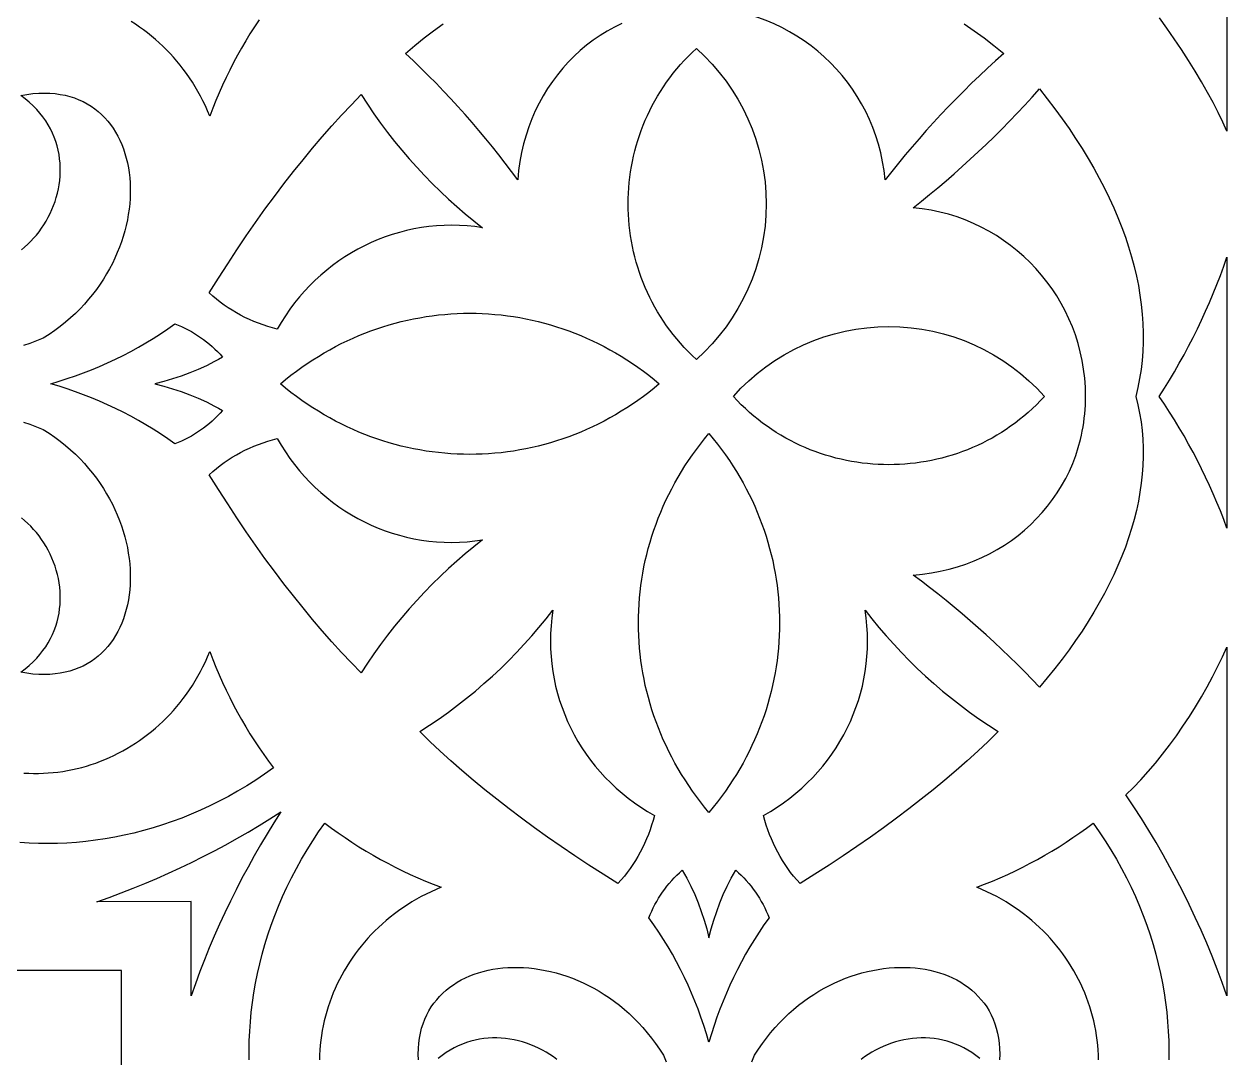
# Model space of a CAD drawing. Extents: x 1336 to 2036, y -730 to 370.
# Drawn here: x 1898.6 to 1985.7, y 233.9 to 308.7 of the extents above; entities that cross this region are included whole.
import ezdxf

# ---------------------------------------------------------------- set-up
doc = ezdxf.new("R2010")
doc.units = 0
doc.layers.add('LAYER_1', color=18, linetype='CONTINUOUS')
doc.layers.add('LAYER_2', color=4, linetype='CONTINUOUS')

msp = doc.modelspace()

# ---------------------------------------------------------------- linework, layer by layer
at = {"layer": 'LAYER_1'}
for points in [[(1985.721, 320.155), (1985.719, 300.941), (1985.428, 301.603), (1985.095, 302.298), (1984.724, 303.019), (1984.318, 303.762), (1983.882, 304.522), (1983.419, 305.294), (1982.933, 306.072), (1982.427, 306.853), (1981.906, 307.63), (1981.372, 308.4), (1980.831, 309.156)], [(1915.655, 309.007), (1915.324, 308.507), (1915.002, 308.001), (1914.689, 307.489), (1914.386, 306.971), (1914.093, 306.446), (1913.809, 305.916), (1913.534, 305.38), (1913.269, 304.838), (1913.014, 304.29), (1912.769, 303.738), (1912.534, 303.18), (1912.309, 302.616), (1912.094, 302.048), (1911.937, 302.42), (1911.773, 302.784), (1911.6, 303.141), (1911.419, 303.491), (1911.23, 303.834), (1911.034, 304.169), (1910.83, 304.497), (1910.619, 304.817), (1910.401, 305.13), (1910.176, 305.436), (1909.945, 305.734), (1909.707, 306.024), (1909.462, 306.306), (1909.212, 306.581), (1908.955, 306.847), (1908.692, 307.106), (1908.424, 307.357), (1908.151, 307.599), (1907.872, 307.834), (1907.588, 308.06), (1907.299, 308.278), (1907.005, 308.488), (1906.707, 308.689), (1906.404, 308.882)], [(1941.915, 308.749), (1941.376, 308.482), (1940.85, 308.191), (1940.34, 307.875), (1939.846, 307.535), (1939.369, 307.173), (1938.909, 306.788), (1938.467, 306.381), (1938.043, 305.953), (1937.639, 305.505), (1937.255, 305.037), (1936.891, 304.549), (1936.549, 304.044), (1936.229, 303.52), (1935.931, 302.979), (1935.657, 302.421), (1935.407, 301.848), (1935.182, 301.259), (1934.982, 300.655), (1934.808, 300.037), (1934.661, 299.406), (1934.541, 298.762), (1934.45, 298.106), (1934.415, 297.773), (1934.388, 297.438), (1933.94, 298.037), (1933.484, 298.634), (1933.019, 299.228), (1932.545, 299.82), (1932.063, 300.409), (1931.573, 300.995), (1931.074, 301.577), (1930.568, 302.154), (1930.054, 302.727), (1929.533, 303.296), (1929.005, 303.859), (1928.47, 304.417), (1927.928, 304.969), (1927.38, 305.515), (1926.826, 306.054), (1926.265, 306.586), (1926.942, 307.152), (1927.619, 307.697), (1928.297, 308.221), (1928.976, 308.723)], [(1898.454, 292.371), (1898.688, 292.562), (1898.914, 292.764), (1899.132, 292.977), (1899.341, 293.2), (1899.541, 293.432), (1899.732, 293.673), (1899.914, 293.922), (1900.086, 294.18), (1900.247, 294.444), (1900.398, 294.716), (1900.538, 294.994), (1900.667, 295.278), (1900.784, 295.567), (1900.89, 295.862), (1900.983, 296.16), (1901.064, 296.462), (1901.132, 296.768), (1901.187, 297.076), (1901.229, 297.387), (1901.256, 297.7), (1901.27, 298.014), (1901.269, 298.328), (1901.254, 298.643), (1901.223, 298.958), (1901.177, 299.271), (1901.115, 299.584), (1901.037, 299.895), (1900.943, 300.203), (1900.832, 300.509), (1900.704, 300.812), (1900.559, 301.11), (1900.396, 301.404), (1900.215, 301.694), (1900.016, 301.978), (1899.798, 302.256), (1899.561, 302.528), (1899.304, 302.793), (1899.028, 303.051), (1898.732, 303.3), (1898.416, 303.542), (1898.859, 303.617), (1899.29, 303.669), (1899.709, 303.7), (1900.116, 303.71), (1900.51, 303.699), (1900.892, 303.668), (1901.261, 303.618), (1901.618, 303.548), (1901.962, 303.461), (1902.294, 303.355), (1902.613, 303.232), (1902.919, 303.092), (1903.213, 302.935), (1903.494, 302.763), (1903.762, 302.576), (1904.017, 302.374), (1904.259, 302.158), (1904.488, 301.928), (1904.704, 301.686), (1904.907, 301.43), (1905.096, 301.163), (1905.273, 300.884), (1905.436, 300.595), (1905.585, 300.295), (1905.722, 299.985), (1905.845, 299.666), (1905.954, 299.338), (1906.05, 299.001), (1906.132, 298.658), (1906.201, 298.307), (1906.256, 297.949), (1906.297, 297.585), (1906.324, 297.216), (1906.338, 296.842), (1906.337, 296.463), (1906.323, 296.081), (1906.294, 295.695), (1906.252, 295.306), (1906.195, 294.915), (1906.124, 294.522), (1906.039, 294.128), (1905.94, 293.733), (1905.826, 293.338), (1905.698, 292.944), (1905.555, 292.55), (1905.398, 292.158), (1905.227, 291.768), (1905.04, 291.381), (1904.84, 290.996), (1904.624, 290.616), (1904.394, 290.239), (1904.148, 289.867), (1903.888, 289.5), (1903.613, 289.139), (1903.324, 288.785), (1903.019, 288.437), (1902.699, 288.097), (1902.363, 287.764), (1902.013, 287.44), (1901.647, 287.125), (1901.267, 286.82), (1900.87, 286.525), (1900.459, 286.24), (1900.032, 285.966), (1899.553, 285.77), (1899.074, 285.592), (1898.595, 285.435)], [(1898.595, 279.889), (1899.074, 279.731), (1899.553, 279.554), (1900.032, 279.357), (1900.459, 279.084), (1900.87, 278.799), (1901.267, 278.504), (1901.647, 278.198), (1902.013, 277.883), (1902.363, 277.559), (1902.699, 277.227), (1903.019, 276.887), (1903.324, 276.539), (1903.613, 276.184), (1903.888, 275.823), (1904.148, 275.457), (1904.394, 275.085), (1904.624, 274.708), (1904.84, 274.327), (1905.04, 273.943), (1905.227, 273.555), (1905.398, 273.165), (1905.555, 272.773), (1905.698, 272.38), (1905.826, 271.985), (1905.94, 271.59), (1906.039, 271.195), (1906.124, 270.801), (1906.195, 270.409), (1906.252, 270.018), (1906.294, 269.629), (1906.323, 269.243), (1906.337, 268.86), (1906.338, 268.482), (1906.324, 268.107), (1906.297, 267.738), (1906.256, 267.375), (1906.201, 267.017), (1906.132, 266.666), (1906.05, 266.322), (1905.954, 265.986), (1905.845, 265.658), (1905.722, 265.339), (1905.585, 265.029), (1905.436, 264.729), (1905.273, 264.439), (1905.096, 264.161), (1904.907, 263.893), (1904.704, 263.638), (1904.488, 263.395), (1904.259, 263.165), (1904.017, 262.949), (1903.762, 262.747), (1903.494, 262.56), (1903.213, 262.388), (1902.919, 262.232), (1902.613, 262.092), (1902.294, 261.969), (1901.962, 261.863), (1901.618, 261.775), (1901.261, 261.706), (1900.892, 261.655), (1900.51, 261.624), (1900.116, 261.614), (1899.709, 261.623), (1899.29, 261.654), (1898.859, 261.707), (1898.416, 261.782), (1898.732, 262.023), (1899.028, 262.273), (1899.304, 262.53), (1899.561, 262.795), (1899.798, 263.067), (1900.016, 263.346), (1900.215, 263.63), (1900.396, 263.919), (1900.559, 264.213), (1900.704, 264.512), (1900.832, 264.814), (1900.943, 265.12), (1901.037, 265.429), (1901.115, 265.739), (1901.177, 266.052), (1901.223, 266.366), (1901.254, 266.681), (1901.269, 266.995), (1901.27, 267.31), (1901.256, 267.624), (1901.229, 267.936), (1901.187, 268.247), (1901.132, 268.556), (1901.064, 268.861), (1900.983, 269.164), (1900.89, 269.462), (1900.784, 269.756), (1900.667, 270.045), (1900.538, 270.329), (1900.398, 270.607), (1900.247, 270.879), (1900.086, 271.144), (1899.914, 271.401), (1899.732, 271.651), (1899.541, 271.892), (1899.341, 272.124), (1899.132, 272.346), (1898.914, 272.559), (1898.688, 272.761), (1898.454, 272.953)], [(1898.63, 254.485), (1898.985, 254.466), (1899.34, 254.457), (1899.695, 254.458), (1900.049, 254.468), (1900.402, 254.488), (1900.754, 254.518), (1901.104, 254.558), (1901.453, 254.607), (1901.801, 254.665), (1902.147, 254.733), (1902.491, 254.81), (1902.833, 254.897), (1903.173, 254.992), (1903.51, 255.097), (1903.844, 255.211), (1904.176, 255.334), (1904.505, 255.466), (1904.83, 255.607), (1905.152, 255.756), (1905.471, 255.915), (1905.786, 256.082), (1906.097, 256.258), (1906.404, 256.442), (1906.707, 256.635), (1907.005, 256.836), (1907.299, 257.046), (1907.588, 257.264), (1907.872, 257.49), (1908.151, 257.724), (1908.424, 257.967), (1908.692, 258.218), (1908.955, 258.476), (1909.212, 258.743), (1909.462, 259.017), (1909.707, 259.3), (1909.945, 259.59), (1910.176, 259.888), (1910.401, 260.193), (1910.619, 260.506), (1910.83, 260.827), (1911.034, 261.155), (1911.23, 261.49), (1911.419, 261.833), (1911.6, 262.183), (1911.773, 262.54), (1911.937, 262.904), (1912.094, 263.275), (1912.309, 262.707), (1912.534, 262.144), (1912.769, 261.586), (1913.014, 261.033), (1913.269, 260.486), (1913.534, 259.944), (1913.809, 259.408), (1914.093, 258.877), (1914.386, 258.353), (1914.689, 257.834), (1915.002, 257.322), (1915.324, 256.816), (1915.655, 256.317), (1915.995, 255.824), (1916.344, 255.339), (1916.702, 254.86), (1916.064, 254.407), (1915.419, 253.975), (1914.767, 253.563), (1914.109, 253.17), (1913.445, 252.798), (1912.776, 252.445), (1912.102, 252.112), (1911.424, 251.798), (1910.743, 251.504), (1910.058, 251.229), (1909.37, 250.973), (1908.68, 250.737), (1907.987, 250.52), (1907.294, 250.322), (1906.599, 250.143), (1905.904, 249.983), (1905.208, 249.842), (1904.513, 249.719), (1903.819, 249.615), (1903.126, 249.53), (1902.435, 249.463), (1901.746, 249.415), (1901.06, 249.385), (1900.377, 249.373), (1899.698, 249.379), (1899.022, 249.404), (1898.352, 249.446)], [(1914.945, 233.72), (1914.939, 234.405), (1914.951, 235.094), (1914.981, 235.786), (1915.029, 236.48), (1915.096, 237.177), (1915.181, 237.876), (1915.285, 238.576), (1915.408, 239.276), (1915.549, 239.978), (1915.709, 240.679), (1915.888, 241.379), (1916.086, 242.079), (1916.303, 242.777), (1916.539, 243.472), (1916.795, 244.166), (1917.07, 244.857), (1917.364, 245.544), (1917.678, 246.228), (1918.011, 246.907), (1918.364, 247.581), (1918.736, 248.25), (1919.129, 248.914), (1919.541, 249.571), (1919.973, 250.222), (1920.426, 250.865), (1920.905, 250.504), (1921.39, 250.152), (1921.883, 249.809), (1922.382, 249.475), (1922.888, 249.151), (1923.4, 248.836), (1923.919, 248.53), (1924.443, 248.234), (1924.974, 247.948), (1925.51, 247.671), (1926.052, 247.404), (1926.599, 247.147), (1927.152, 246.9), (1927.71, 246.663), (1928.273, 246.436), (1928.841, 246.219), (1928.47, 246.061), (1928.106, 245.895), (1927.749, 245.721), (1927.399, 245.538), (1927.056, 245.348), (1926.721, 245.15), (1926.393, 244.945), (1926.072, 244.732), (1925.759, 244.512), (1925.454, 244.286), (1925.156, 244.052), (1924.866, 243.812), (1924.584, 243.566), (1924.309, 243.313), (1924.042, 243.054), (1923.784, 242.789), (1923.533, 242.519), (1923.29, 242.243), (1923.056, 241.962), (1922.83, 241.676), (1922.612, 241.384), (1922.402, 241.088), (1922.201, 240.787), (1922.008, 240.482), (1921.824, 240.172), (1921.648, 239.859), (1921.481, 239.541), (1921.322, 239.22), (1921.173, 238.895), (1921.032, 238.567), (1920.9, 238.236), (1920.777, 237.901), (1920.663, 237.564), (1920.559, 237.224), (1920.463, 236.882), (1920.376, 236.537), (1920.299, 236.19), (1920.231, 235.841), (1920.173, 235.491), (1920.124, 235.138), (1920.084, 234.785), (1920.054, 234.43), (1920.034, 234.074), (1920.024, 233.718)], [(1976.432, 233.718), (1976.422, 234.074), (1976.401, 234.43), (1976.371, 234.785), (1976.332, 235.138), (1976.283, 235.491), (1976.224, 235.841), (1976.156, 236.19), (1976.079, 236.537), (1975.993, 236.882), (1975.897, 237.224), (1975.792, 237.564), (1975.678, 237.901), (1975.555, 238.236), (1975.424, 238.567), (1975.283, 238.895), (1975.133, 239.22), (1974.975, 239.541), (1974.808, 239.859), (1974.632, 240.172), (1974.448, 240.482), (1974.255, 240.787), (1974.054, 241.088), (1973.844, 241.384), (1973.626, 241.676), (1973.4, 241.962), (1973.165, 242.243), (1972.923, 242.519), (1972.672, 242.789), (1972.413, 243.054), (1972.147, 243.313), (1971.872, 243.566), (1971.59, 243.812), (1971.3, 244.052), (1971.002, 244.286), (1970.696, 244.512), (1970.383, 244.732), (1970.063, 244.945), (1969.735, 245.15), (1969.4, 245.348), (1969.057, 245.538), (1968.707, 245.721), (1968.35, 245.895), (1967.986, 246.061), (1967.614, 246.219), (1968.183, 246.436), (1968.746, 246.663), (1969.304, 246.9), (1969.857, 247.147), (1970.404, 247.404), (1970.946, 247.671), (1971.482, 247.948), (1972.012, 248.234), (1972.537, 248.53), (1973.055, 248.836), (1973.568, 249.151), (1974.073, 249.475), (1974.573, 249.809), (1975.065, 250.152), (1975.551, 250.504), (1976.03, 250.865), (1976.482, 250.222), (1976.915, 249.571), (1977.327, 248.914), (1977.719, 248.25), (1978.092, 247.581), (1978.445, 246.907), (1978.778, 246.228), (1979.092, 245.544), (1979.386, 244.857), (1979.661, 244.166), (1979.916, 243.472), (1980.153, 242.777), (1980.37, 242.079), (1980.568, 241.379), (1980.747, 240.679), (1980.907, 239.978), (1981.048, 239.276), (1981.171, 238.576), (1981.274, 237.876), (1981.36, 237.177), (1981.427, 236.48), (1981.475, 235.786), (1981.505, 235.094), (1981.517, 234.405), (1981.51, 233.72)], [(1927.189, 233.732), (1927.18, 234.142), (1927.19, 234.539), (1927.221, 234.924), (1927.272, 235.297), (1927.341, 235.657), (1927.429, 236.004), (1927.535, 236.338), (1927.658, 236.66), (1927.798, 236.969), (1927.954, 237.265), (1928.126, 237.548), (1928.313, 237.818), (1928.515, 238.075), (1928.732, 238.319), (1928.961, 238.55), (1929.204, 238.768), (1929.459, 238.972), (1929.727, 239.163), (1930.005, 239.341), (1930.295, 239.506), (1930.595, 239.657), (1930.905, 239.794), (1931.224, 239.918), (1931.552, 240.028), (1931.888, 240.125), (1932.232, 240.208), (1932.583, 240.277), (1932.941, 240.333), (1933.304, 240.374), (1933.674, 240.402), (1934.048, 240.415), (1934.426, 240.415), (1934.809, 240.4), (1935.195, 240.371), (1935.584, 240.329), (1935.975, 240.271), (1936.367, 240.2), (1936.762, 240.114), (1937.156, 240.014), (1937.551, 239.899), (1937.946, 239.77), (1938.339, 239.626), (1938.731, 239.468), (1939.121, 239.295), (1939.509, 239.107), (1939.893, 238.905), (1940.274, 238.687), (1940.651, 238.455), (1941.023, 238.208), (1941.389, 237.946), (1941.75, 237.669), (1942.105, 237.376), (1942.453, 237.069), (1942.793, 236.746), (1943.125, 236.408), (1943.449, 236.055), (1943.764, 235.686), (1944.07, 235.302), (1944.365, 234.903), (1944.65, 234.488), (1944.923, 234.057), (1945.12, 233.575)], [(1951.336, 233.575), (1951.532, 234.057), (1951.806, 234.488), (1952.091, 234.903), (1952.386, 235.302), (1952.691, 235.686), (1953.006, 236.055), (1953.33, 236.408), (1953.663, 236.746), (1954.003, 237.069), (1954.351, 237.376), (1954.705, 237.669), (1955.066, 237.946), (1955.433, 238.208), (1955.805, 238.455), (1956.182, 238.687), (1956.562, 238.905), (1956.947, 239.107), (1957.334, 239.295), (1957.724, 239.468), (1958.116, 239.626), (1958.51, 239.77), (1958.905, 239.899), (1959.299, 240.014), (1959.694, 240.114), (1960.088, 240.2), (1960.481, 240.271), (1960.872, 240.329), (1961.261, 240.371), (1961.647, 240.4), (1962.029, 240.415), (1962.408, 240.415), (1962.782, 240.402), (1963.151, 240.374), (1963.515, 240.333), (1963.873, 240.277), (1964.224, 240.208), (1964.567, 240.125), (1964.904, 240.028), (1965.232, 239.918), (1965.551, 239.794), (1965.861, 239.657), (1966.161, 239.506), (1966.45, 239.341), (1966.729, 239.163), (1966.996, 238.972), (1967.252, 238.768), (1967.494, 238.55), (1967.724, 238.319), (1967.94, 238.075), (1968.142, 237.818), (1968.329, 237.548), (1968.501, 237.265), (1968.658, 236.969), (1968.798, 236.66), (1968.921, 236.338), (1969.027, 236.004), (1969.115, 235.657), (1969.184, 235.297), (1969.234, 234.924), (1969.265, 234.539), (1969.276, 234.142), (1969.266, 233.732)], [(1937.217, 233.755), (1936.967, 233.938), (1936.71, 234.111), (1936.445, 234.274), (1936.173, 234.426), (1935.895, 234.568), (1935.612, 234.698), (1935.322, 234.816), (1935.028, 234.922), (1934.73, 235.016), (1934.427, 235.098), (1934.122, 235.167), (1933.813, 235.222), (1933.502, 235.264), (1933.19, 235.292), (1932.876, 235.306), (1932.561, 235.305), (1932.247, 235.289), (1931.932, 235.258), (1931.618, 235.212), (1931.306, 235.15), (1930.995, 235.071), (1930.686, 234.976), (1930.38, 234.864), (1930.078, 234.735), (1929.779, 234.589), (1929.485, 234.424), (1929.196, 234.242), (1928.912, 234.041), (1928.633, 233.821)], [(1967.822, 233.821), (1967.544, 234.041), (1967.26, 234.242), (1966.971, 234.424), (1966.676, 234.589), (1966.378, 234.735), (1966.075, 234.864), (1965.769, 234.976), (1965.461, 235.071), (1965.15, 235.15), (1964.838, 235.212), (1964.524, 235.258), (1964.209, 235.289), (1963.894, 235.305), (1963.58, 235.306), (1963.266, 235.292), (1962.953, 235.264), (1962.642, 235.222), (1962.334, 235.167), (1962.028, 235.098), (1961.726, 235.016), (1961.428, 234.922), (1961.133, 234.816), (1960.844, 234.698), (1960.56, 234.568), (1960.282, 234.426), (1960.01, 234.274), (1959.746, 234.111), (1959.488, 233.938), (1959.239, 233.755)]]:
    msp.add_lwpolyline(points, dxfattribs=at)
msp.add_lwpolyline([(1966.703, 308.723), (1967.421, 308.221), (1968.138, 307.697), (1968.855, 307.152), (1969.571, 306.586), (1968.978, 306.054), (1968.392, 305.515), (1967.812, 304.969), (1967.239, 304.417), (1966.673, 303.859), (1966.114, 303.296), (1965.563, 302.727), (1965.019, 302.154), (1964.484, 301.577), (1963.956, 300.995), (1963.438, 300.409), (1962.927, 299.82), (1962.426, 299.228), (1961.934, 298.634), (1961.452, 298.037), (1960.979, 297.438, 0.38795), (1947.316, 309.922)], format="xyb", dxfattribs=at)
for points in [[(1947.315, 306.941, -0.44898), (1947.315, 284.427), (1947.011, 284.711), (1946.717, 285.001), (1946.432, 285.298), (1946.157, 285.601), (1945.892, 285.91), (1945.636, 286.224), (1945.39, 286.544), (1945.153, 286.869), (1944.926, 287.199), (1944.709, 287.533), (1944.502, 287.872), (1944.304, 288.216), (1944.116, 288.564), (1943.937, 288.915), (1943.768, 289.271), (1943.609, 289.63), (1943.459, 289.992), (1943.319, 290.358), (1943.189, 290.726), (1943.068, 291.097), (1942.957, 291.47), (1942.856, 291.846), (1942.764, 292.224), (1942.682, 292.604), (1942.61, 292.985), (1942.547, 293.368), (1942.494, 293.752), (1942.451, 294.137), (1942.417, 294.523), (1942.393, 294.91), (1942.378, 295.297), (1942.373, 295.684), (1942.378, 296.071), (1942.393, 296.458), (1942.417, 296.845), (1942.451, 297.231), (1942.494, 297.616), (1942.547, 298), (1942.61, 298.383), (1942.682, 298.764), (1942.764, 299.144), (1942.856, 299.522), (1942.957, 299.898), (1943.068, 300.271), (1943.189, 300.642), (1943.319, 301.011), (1943.459, 301.376), (1943.609, 301.738), (1943.768, 302.097), (1943.937, 302.453), (1944.116, 302.804), (1944.304, 303.152), (1944.502, 303.496), (1944.709, 303.835), (1944.926, 304.169), (1945.153, 304.499), (1945.39, 304.824), (1945.636, 305.144), (1945.892, 305.458), (1946.157, 305.767), (1946.432, 306.07), (1946.717, 306.367), (1947.011, 306.657)], [(1972.152, 304.005), (1972.718, 303.289), (1973.263, 302.572), (1973.787, 301.855), (1974.289, 301.137), (1974.77, 300.419), (1975.229, 299.702), (1975.667, 298.984), (1976.082, 298.266), (1976.476, 297.55), (1976.847, 296.834), (1977.196, 296.119), (1977.522, 295.406), (1977.826, 294.694), (1978.108, 293.984), (1978.366, 293.276), (1978.601, 292.57), (1978.813, 291.866), (1979.002, 291.165), (1979.167, 290.467), (1979.309, 289.772), (1979.427, 289.08), (1979.521, 288.392), (1979.591, 287.708), (1979.637, 287.027), (1979.659, 286.351), (1979.656, 285.678), (1979.629, 285.011), (1979.577, 284.348), (1979.5, 283.691), (1979.398, 283.038), (1979.271, 282.391), (1979.119, 281.75), (1979.271, 281.143), (1979.398, 280.53), (1979.5, 279.912), (1979.577, 279.29), (1979.629, 278.662), (1979.656, 278.03), (1979.659, 277.394), (1979.637, 276.754), (1979.591, 276.11), (1979.521, 275.462), (1979.427, 274.811), (1979.309, 274.157), (1979.167, 273.499), (1979.002, 272.839), (1978.813, 272.176), (1978.601, 271.511), (1978.366, 270.843), (1978.108, 270.173), (1977.826, 269.502), (1977.522, 268.829), (1977.196, 268.154), (1976.847, 267.478), (1976.476, 266.802), (1976.082, 266.124), (1975.667, 265.446), (1975.229, 264.767), (1974.77, 264.089), (1974.289, 263.41), (1973.787, 262.731), (1973.263, 262.053), (1972.718, 261.376), (1972.152, 260.699), (1971.62, 261.26), (1971.081, 261.814), (1970.535, 262.362), (1969.983, 262.904), (1969.425, 263.439), (1968.862, 263.967), (1968.294, 264.488), (1967.72, 265.002), (1967.143, 265.508), (1966.561, 266.007), (1965.975, 266.497), (1965.386, 266.979), (1964.794, 267.453), (1964.2, 267.918), (1963.603, 268.374), (1963.004, 268.821), (1963.672, 268.884), (1964.328, 268.975), (1964.972, 269.095), (1965.603, 269.242), (1966.221, 269.416), (1966.825, 269.616), (1967.414, 269.841), (1967.987, 270.091), (1968.545, 270.365), (1969.086, 270.662), (1969.61, 270.983), (1970.116, 271.325), (1970.603, 271.688), (1971.071, 272.073), (1971.519, 272.477), (1971.947, 272.901), (1972.354, 273.343), (1972.739, 273.803), (1973.101, 274.28), (1973.441, 274.774), (1973.757, 275.284), (1974.048, 275.809), (1974.315, 276.349), (1974.556, 276.903), (1974.771, 277.47), (1974.959, 278.049), (1975.12, 278.64), (1975.189, 278.94), (1975.252, 279.243), (1975.308, 279.548), (1975.356, 279.855), (1975.397, 280.166), (1975.43, 280.478), (1975.456, 280.793), (1975.474, 281.11), (1975.485, 281.429), (1975.488, 281.75, 0.38795), (1963.004, 295.413), (1963.603, 295.886), (1964.2, 296.368), (1964.794, 296.86), (1965.386, 297.361), (1965.975, 297.871), (1966.561, 298.39), (1967.143, 298.918), (1967.72, 299.453), (1968.294, 299.997), (1968.862, 300.548), (1969.425, 301.107), (1969.983, 301.673), (1970.535, 302.246), (1971.081, 302.826), (1971.62, 303.412)], [(1949.993, 281.749, -0.44898), (1972.507, 281.749), (1972.223, 281.445), (1971.933, 281.151), (1971.636, 280.866), (1971.333, 280.591), (1971.024, 280.326), (1970.71, 280.07), (1970.39, 279.824), (1970.065, 279.587), (1969.736, 279.36), (1969.401, 279.143), (1969.062, 278.936), (1968.718, 278.738), (1968.37, 278.55), (1968.019, 278.371), (1967.663, 278.202), (1967.304, 278.043), (1966.942, 277.893), (1966.577, 277.753), (1966.208, 277.623), (1965.837, 277.502), (1965.464, 277.391), (1965.088, 277.29), (1964.71, 277.198), (1964.33, 277.116), (1963.949, 277.044), (1963.566, 276.981), (1963.182, 276.928), (1962.797, 276.885), (1962.411, 276.851), (1962.024, 276.827), (1961.637, 276.812), (1961.25, 276.807), (1960.863, 276.812), (1960.476, 276.827), (1960.089, 276.851), (1959.703, 276.885), (1959.318, 276.928), (1958.934, 276.981), (1958.551, 277.044), (1958.17, 277.116), (1957.79, 277.198), (1957.412, 277.29), (1957.036, 277.391), (1956.663, 277.502), (1956.292, 277.623), (1955.924, 277.753), (1955.558, 277.893), (1955.196, 278.043), (1954.837, 278.202), (1954.481, 278.371), (1954.13, 278.55), (1953.782, 278.738), (1953.438, 278.936), (1953.099, 279.143), (1952.765, 279.36), (1952.435, 279.587), (1952.11, 279.824), (1951.79, 280.07), (1951.476, 280.326), (1951.167, 280.591), (1950.864, 280.866), (1950.567, 281.151), (1950.277, 281.445)]]:
    msp.add_lwpolyline(points, format="xyb", close=True, dxfattribs=at)
for points in [[(1923.052, 303.596), (1923.506, 302.895), (1923.974, 302.206), (1924.456, 301.529), (1924.953, 300.864), (1925.463, 300.213), (1925.986, 299.574), (1926.521, 298.949), (1927.069, 298.338), (1927.629, 297.74), (1928.199, 297.156), (1928.781, 296.587), (1929.373, 296.032), (1929.976, 295.492), (1930.588, 294.967), (1931.209, 294.458), (1931.838, 293.964), (1931.276, 294.041), (1930.715, 294.096), (1930.156, 294.129), (1929.6, 294.14), (1929.046, 294.129), (1928.496, 294.097), (1927.95, 294.044), (1927.409, 293.971), (1926.872, 293.877), (1926.341, 293.762), (1925.815, 293.628), (1925.296, 293.473), (1924.783, 293.299), (1924.278, 293.106), (1923.781, 292.894), (1923.291, 292.663), (1922.811, 292.413), (1922.339, 292.145), (1921.877, 291.859), (1921.426, 291.555), (1920.984, 291.234), (1920.554, 290.895), (1920.136, 290.539), (1919.729, 290.167), (1919.335, 289.778), (1918.954, 289.372), (1918.586, 288.951), (1918.233, 288.514), (1917.893, 288.061), (1917.569, 287.593), (1917.26, 287.11), (1916.966, 286.612), (1916.623, 286.707), (1916.283, 286.812), (1915.946, 286.926), (1915.613, 287.049), (1915.284, 287.181), (1914.96, 287.323), (1914.64, 287.474), (1914.326, 287.634), (1914.018, 287.803), (1913.716, 287.982), (1913.421, 288.17), (1913.132, 288.367), (1912.851, 288.574), (1912.578, 288.79), (1912.312, 289.015), (1912.055, 289.25), (1912.719, 290.312), (1913.386, 291.353), (1914.057, 292.372), (1914.731, 293.369), (1915.408, 294.344), (1916.088, 295.297), (1916.772, 296.227), (1917.458, 297.136), (1918.148, 298.022), (1918.84, 298.886), (1919.535, 299.728), (1920.233, 300.546), (1920.934, 301.343), (1921.637, 302.117), (1922.344, 302.868)], [(1985.714, 281.75), (1985.718, 272.208), (1985.486, 272.835), (1985.243, 273.458), (1984.99, 274.077), (1984.727, 274.693), (1984.454, 275.305), (1984.172, 275.912), (1983.88, 276.516), (1983.578, 277.115), (1983.266, 277.71), (1982.945, 278.3), (1982.614, 278.886), (1982.274, 279.467), (1981.924, 280.044), (1981.565, 280.615), (1981.196, 281.182), (1980.819, 281.743), (1981.196, 282.337), (1981.565, 282.937), (1981.924, 283.541), (1982.274, 284.151), (1982.614, 284.766), (1982.945, 285.386), (1983.266, 286.01), (1983.578, 286.639), (1983.88, 287.273), (1984.172, 287.912), (1984.454, 288.554), (1984.727, 289.202), (1984.99, 289.853), (1985.243, 290.508), (1985.486, 291.167), (1985.718, 291.83)], [(1917.204, 282.662), (1917.584, 282.976), (1917.968, 283.28), (1918.357, 283.574), (1918.75, 283.858), (1919.148, 284.133), (1919.549, 284.397), (1919.955, 284.651), (1920.364, 284.896), (1920.776, 285.13), (1921.192, 285.354), (1921.612, 285.569), (1922.034, 285.773), (1922.46, 285.968), (1922.888, 286.153), (1923.319, 286.327), (1923.752, 286.492), (1924.188, 286.647), (1924.626, 286.791), (1925.067, 286.926), (1925.509, 287.051), (1925.953, 287.166), (1926.398, 287.271), (1926.845, 287.365), (1927.294, 287.45), (1927.744, 287.525), (1928.194, 287.59), (1928.646, 287.645), (1929.098, 287.69), (1929.551, 287.725), (1930.005, 287.75), (1930.458, 287.765), (1930.912, 287.771), (1931.366, 287.766), (1931.82, 287.751), (1932.273, 287.726), (1932.726, 287.691), (1933.179, 287.646), (1933.631, 287.592), (1934.081, 287.527), (1934.531, 287.452), (1934.98, 287.367), (1935.427, 287.273), (1935.873, 287.168), (1936.317, 287.053), (1936.76, 286.929), (1937.2, 286.794), (1937.639, 286.649), (1938.075, 286.495), (1938.509, 286.33), (1938.94, 286.156), (1939.369, 285.971), (1939.794, 285.776), (1940.217, 285.572), (1940.637, 285.357), (1941.054, 285.133), (1941.467, 284.898), (1941.876, 284.654), (1942.282, 284.399), (1942.684, 284.135), (1943.082, 283.86), (1943.476, 283.575), (1943.866, 283.281), (1944.251, 282.976), (1944.631, 282.662), (1944.251, 282.347), (1943.866, 282.043), (1943.476, 281.748), (1943.082, 281.464), (1942.684, 281.189), (1942.282, 280.925), (1941.876, 280.67), (1941.467, 280.425), (1941.054, 280.191), (1940.637, 279.966), (1940.217, 279.752), (1939.794, 279.547), (1939.369, 279.353), (1938.94, 279.168), (1938.509, 278.993), (1938.075, 278.829), (1937.639, 278.674), (1937.2, 278.529), (1936.76, 278.395), (1936.317, 278.27), (1935.873, 278.155), (1935.427, 278.051), (1934.98, 277.956), (1934.531, 277.871), (1934.081, 277.797), (1933.631, 277.732), (1933.179, 277.677), (1932.726, 277.632), (1932.273, 277.598), (1931.82, 277.573), (1931.366, 277.558), (1930.912, 277.553), (1930.458, 277.558), (1930.005, 277.573), (1929.551, 277.598), (1929.098, 277.633), (1928.646, 277.678), (1928.194, 277.733), (1927.744, 277.798), (1927.294, 277.873), (1926.845, 277.958), (1926.398, 278.053), (1925.953, 278.158), (1925.509, 278.273), (1925.067, 278.398), (1924.626, 278.532), (1924.188, 278.677), (1923.752, 278.832), (1923.319, 278.996), (1922.888, 279.171), (1922.46, 279.356), (1922.034, 279.55), (1921.612, 279.755), (1921.192, 279.969), (1920.776, 280.194), (1920.364, 280.428), (1919.955, 280.672), (1919.549, 280.927), (1919.148, 281.191), (1918.75, 281.465), (1918.357, 281.749), (1917.968, 282.044), (1917.584, 282.348)], [(1909.568, 287.008), (1909.813, 286.911), (1910.055, 286.806), (1910.293, 286.693), (1910.528, 286.573), (1910.759, 286.446), (1910.987, 286.311), (1911.21, 286.17), (1911.429, 286.022), (1911.644, 285.866), (1911.854, 285.705), (1912.06, 285.536), (1912.261, 285.361), (1912.457, 285.179), (1912.649, 284.991), (1912.835, 284.797), (1913.015, 284.597), (1912.73, 284.43), (1912.441, 284.271), (1911.854, 283.972), (1911.255, 283.698), (1910.646, 283.449), (1910.027, 283.222), (1909.399, 283.016), (1908.764, 282.83), (1908.122, 282.662), (1908.764, 282.494), (1909.399, 282.308), (1910.027, 282.102), (1910.646, 281.875), (1911.255, 281.625), (1911.854, 281.352), (1912.441, 281.053), (1912.73, 280.893), (1913.015, 280.727), (1912.835, 280.526), (1912.649, 280.332), (1912.457, 280.144), (1912.261, 279.963), (1912.06, 279.788), (1911.854, 279.619), (1911.644, 279.457), (1911.429, 279.302), (1911.21, 279.154), (1910.987, 279.012), (1910.759, 278.878), (1910.528, 278.751), (1910.293, 278.631), (1910.055, 278.518), (1909.813, 278.413), (1909.568, 278.315), (1909.055, 278.681), (1908.533, 279.034), (1908.004, 279.374), (1907.469, 279.701), (1906.926, 280.016), (1906.377, 280.317), (1905.821, 280.606), (1905.26, 280.883), (1904.692, 281.147), (1904.119, 281.399), (1903.54, 281.639), (1902.957, 281.867), (1902.368, 282.083), (1901.775, 282.288), (1901.177, 282.481), (1900.575, 282.662), (1901.177, 282.843), (1901.775, 283.036), (1902.368, 283.24), (1902.957, 283.456), (1903.54, 283.684), (1904.119, 283.924), (1904.692, 284.176), (1905.26, 284.441), (1905.821, 284.717), (1906.377, 285.006), (1906.926, 285.308), (1907.469, 285.622), (1908.004, 285.949), (1908.533, 286.289), (1909.055, 286.642)], [(1916.966, 278.712), (1917.26, 278.214), (1917.569, 277.731), (1917.893, 277.263), (1918.233, 276.81), (1918.586, 276.373), (1918.954, 275.951), (1919.335, 275.546), (1919.729, 275.157), (1920.136, 274.784), (1920.554, 274.428), (1920.984, 274.09), (1921.426, 273.768), (1921.877, 273.465), (1922.339, 273.179), (1922.811, 272.911), (1923.291, 272.661), (1923.781, 272.43), (1924.278, 272.218), (1924.783, 272.024), (1925.296, 271.85), (1925.815, 271.696), (1926.341, 271.561), (1926.872, 271.447), (1927.409, 271.353), (1927.95, 271.279), (1928.496, 271.226), (1929.046, 271.194), (1929.6, 271.184), (1930.156, 271.195), (1930.715, 271.228), (1931.276, 271.283), (1931.838, 271.36), (1931.209, 270.866), (1930.588, 270.356), (1929.976, 269.831), (1929.373, 269.291), (1928.781, 268.737), (1928.199, 268.167), (1927.629, 267.584), (1927.069, 266.986), (1926.521, 266.374), (1925.986, 265.749), (1925.463, 265.111), (1924.953, 264.459), (1924.456, 263.795), (1923.974, 263.118), (1923.506, 262.429), (1923.052, 261.728), (1922.344, 262.456), (1921.637, 263.207), (1920.934, 263.981), (1920.233, 264.777), (1919.535, 265.596), (1918.84, 266.438), (1918.148, 267.301), (1917.458, 268.188), (1916.772, 269.096), (1916.088, 270.027), (1915.408, 270.98), (1914.731, 271.955), (1914.057, 272.952), (1913.386, 273.971), (1912.719, 275.011), (1912.055, 276.074), (1912.312, 276.308), (1912.578, 276.534), (1912.851, 276.75), (1913.132, 276.957), (1913.421, 277.154), (1913.716, 277.342), (1914.018, 277.52), (1914.326, 277.69), (1914.64, 277.85), (1914.96, 278.001), (1915.284, 278.142), (1915.613, 278.274), (1915.946, 278.398), (1916.283, 278.511), (1916.623, 278.616)], [(1948.228, 279.065), (1948.542, 278.685), (1948.847, 278.3), (1949.141, 277.91), (1949.426, 277.516), (1949.701, 277.118), (1949.965, 276.716), (1950.22, 276.31), (1950.464, 275.901), (1950.699, 275.488), (1950.923, 275.071), (1951.138, 274.651), (1951.342, 274.228), (1951.537, 273.803), (1951.722, 273.374), (1951.896, 272.943), (1952.061, 272.509), (1952.216, 272.072), (1952.36, 271.634), (1952.495, 271.194), (1952.619, 270.751), (1952.734, 270.307), (1952.839, 269.861), (1952.933, 269.414), (1953.018, 268.965), (1953.093, 268.515), (1953.158, 268.064), (1953.212, 267.613), (1953.257, 267.16), (1953.292, 266.707), (1953.317, 266.254), (1953.332, 265.8), (1953.337, 265.346), (1953.331, 264.892), (1953.316, 264.439), (1953.291, 263.985), (1953.256, 263.532), (1953.211, 263.08), (1953.156, 262.628), (1953.091, 262.178), (1953.016, 261.728), (1952.931, 261.279), (1952.837, 260.832), (1952.732, 260.387), (1952.617, 259.943), (1952.492, 259.501), (1952.357, 259.06), (1952.213, 258.622), (1952.058, 258.186), (1951.893, 257.753), (1951.719, 257.322), (1951.534, 256.894), (1951.339, 256.468), (1951.135, 256.046), (1950.92, 255.626), (1950.696, 255.21), (1950.462, 254.798), (1950.217, 254.389), (1949.963, 253.983), (1949.699, 253.582), (1949.424, 253.184), (1949.14, 252.791), (1948.846, 252.402), (1948.542, 252.018), (1948.228, 251.638), (1947.914, 252.018), (1947.61, 252.402), (1947.315, 252.791), (1947.031, 253.184), (1946.757, 253.582), (1946.493, 253.983), (1946.238, 254.389), (1945.994, 254.798), (1945.76, 255.21), (1945.535, 255.626), (1945.321, 256.046), (1945.116, 256.468), (1944.922, 256.894), (1944.737, 257.322), (1944.562, 257.753), (1944.398, 258.186), (1944.243, 258.622), (1944.098, 259.06), (1943.964, 259.501), (1943.839, 259.943), (1943.724, 260.387), (1943.619, 260.832), (1943.524, 261.279), (1943.439, 261.728), (1943.364, 262.178), (1943.299, 262.628), (1943.244, 263.08), (1943.199, 263.532), (1943.164, 263.985), (1943.139, 264.439), (1943.124, 264.892), (1943.119, 265.346), (1943.124, 265.8), (1943.139, 266.254), (1943.164, 266.707), (1943.198, 267.16), (1943.243, 267.613), (1943.298, 268.064), (1943.363, 268.515), (1943.437, 268.965), (1943.522, 269.414), (1943.617, 269.861), (1943.722, 270.307), (1943.836, 270.751), (1943.961, 271.194), (1944.096, 271.634), (1944.24, 272.072), (1944.395, 272.509), (1944.559, 272.943), (1944.734, 273.374), (1944.919, 273.803), (1945.113, 274.228), (1945.318, 274.651), (1945.532, 275.071), (1945.757, 275.488), (1945.991, 275.901), (1946.236, 276.31), (1946.491, 276.716), (1946.755, 277.118), (1947.03, 277.516), (1947.314, 277.91), (1947.609, 278.3), (1947.913, 278.685)], [(1936.926, 266.272), (1936.849, 265.71), (1936.794, 265.149), (1936.761, 264.59), (1936.75, 264.034), (1936.76, 263.48), (1936.792, 262.93), (1936.845, 262.384), (1936.919, 261.843), (1937.013, 261.306), (1937.128, 260.775), (1937.262, 260.249), (1937.416, 259.73), (1937.59, 259.217), (1937.784, 258.712), (1937.996, 258.215), (1938.227, 257.725), (1938.477, 257.245), (1938.745, 256.773), (1939.031, 256.311), (1939.334, 255.86), (1939.656, 255.418), (1939.994, 254.988), (1940.35, 254.57), (1940.723, 254.163), (1941.112, 253.769), (1941.517, 253.388), (1941.939, 253.02), (1942.376, 252.667), (1942.829, 252.327), (1943.297, 252.003), (1943.78, 251.694), (1944.278, 251.4), (1944.182, 251.057), (1944.077, 250.717), (1943.964, 250.38), (1943.84, 250.047), (1943.708, 249.718), (1943.567, 249.394), (1943.416, 249.074), (1943.256, 248.76), (1943.086, 248.452), (1942.908, 248.15), (1942.72, 247.855), (1942.523, 247.566), (1942.316, 247.285), (1942.1, 247.012), (1941.875, 246.746), (1941.64, 246.489), (1940.577, 247.153), (1939.537, 247.82), (1938.518, 248.491), (1937.521, 249.165), (1936.546, 249.842), (1935.593, 250.522), (1934.662, 251.206), (1933.754, 251.892), (1932.867, 252.582), (1932.004, 253.274), (1931.162, 253.969), (1930.343, 254.667), (1929.547, 255.368), (1928.773, 256.071), (1928.022, 256.778), (1927.294, 257.486), (1927.995, 257.94), (1928.684, 258.408), (1929.361, 258.89), (1930.025, 259.387), (1930.677, 259.897), (1931.315, 260.42), (1931.94, 260.955), (1932.552, 261.503), (1933.15, 262.063), (1933.733, 262.633), (1934.303, 263.215), (1934.858, 263.807), (1935.397, 264.41), (1935.922, 265.022), (1936.432, 265.643)], [(1959.53, 266.272), (1960.024, 265.643), (1960.533, 265.022), (1961.058, 264.41), (1961.598, 263.807), (1962.153, 263.215), (1962.722, 262.633), (1963.306, 262.063), (1963.904, 261.503), (1964.515, 260.955), (1965.14, 260.42), (1965.779, 259.897), (1966.43, 259.387), (1967.095, 258.89), (1967.772, 258.408), (1968.461, 257.94), (1969.162, 257.486), (1968.434, 256.778), (1967.683, 256.071), (1966.909, 255.368), (1966.113, 254.667), (1965.294, 253.969), (1964.452, 253.274), (1963.588, 252.582), (1962.702, 251.892), (1961.793, 251.206), (1960.863, 250.522), (1959.91, 249.842), (1958.935, 249.165), (1957.938, 248.491), (1956.919, 247.82), (1955.878, 247.153), (1954.816, 246.489), (1954.581, 246.746), (1954.356, 247.012), (1954.14, 247.285), (1953.933, 247.566), (1953.736, 247.855), (1953.548, 248.15), (1953.369, 248.452), (1953.2, 248.76), (1953.04, 249.074), (1952.889, 249.394), (1952.748, 249.718), (1952.615, 250.047), (1952.492, 250.38), (1952.378, 250.717), (1952.273, 251.057), (1952.178, 251.4), (1952.676, 251.694), (1953.159, 252.003), (1953.627, 252.327), (1954.08, 252.667), (1954.517, 253.02), (1954.939, 253.388), (1955.344, 253.769), (1955.733, 254.163), (1956.105, 254.57), (1956.461, 254.988), (1956.8, 255.418), (1957.121, 255.86), (1957.425, 256.311), (1957.711, 256.773), (1957.979, 257.245), (1958.229, 257.725), (1958.46, 258.215), (1958.672, 258.712), (1958.865, 259.217), (1959.039, 259.73), (1959.194, 260.249), (1959.328, 260.775), (1959.443, 261.306), (1959.537, 261.843), (1959.611, 262.384), (1959.663, 262.93), (1959.695, 263.48), (1959.706, 264.034), (1959.695, 264.59), (1959.662, 265.149), (1959.607, 265.71)], [(1985.718, 238.36), (1985.377, 239.323), (1985.019, 240.279), (1984.645, 241.228), (1984.256, 242.171), (1983.851, 243.107), (1983.431, 244.035), (1982.996, 244.957), (1982.545, 245.871), (1982.079, 246.777), (1981.599, 247.676), (1981.103, 248.567), (1980.593, 249.45), (1980.069, 250.325), (1979.53, 251.191), (1978.976, 252.049), (1978.409, 252.898), (1978.954, 253.431), (1979.493, 253.994), (1980.025, 254.585), (1980.549, 255.202), (1981.063, 255.842), (1981.567, 256.502), (1982.059, 257.179), (1982.537, 257.871), (1983, 258.575), (1983.447, 259.287), (1983.877, 260.006), (1984.288, 260.728), (1984.679, 261.451), (1985.049, 262.171), (1985.396, 262.887), (1985.719, 263.596)], [(1917.234, 251.668), (1916.735, 250.884), (1916.249, 250.094), (1915.774, 249.296), (1915.311, 248.492), (1914.861, 247.682), (1914.423, 246.864), (1913.997, 246.041), (1913.584, 245.211), (1913.183, 244.375), (1912.795, 243.533), (1912.42, 242.685), (1912.057, 241.831), (1911.707, 240.971), (1911.371, 240.106), (1911.047, 239.236), (1910.737, 238.36), (1910.741, 245.175), (1903.926, 245.171), (1904.802, 245.481), (1905.672, 245.805), (1906.538, 246.141), (1907.397, 246.491), (1908.251, 246.853), (1909.099, 247.229), (1909.941, 247.617), (1910.777, 248.018), (1911.607, 248.431), (1912.43, 248.857), (1913.248, 249.295), (1914.058, 249.745), (1914.863, 250.208), (1915.66, 250.683), (1916.45, 251.169)], [(1950.163, 247.449), (1950.363, 247.269), (1950.557, 247.083), (1950.745, 246.891), (1950.927, 246.695), (1951.102, 246.494), (1951.271, 246.288), (1951.433, 246.078), (1951.588, 245.863), (1951.736, 245.644), (1951.877, 245.421), (1952.012, 245.193), (1952.139, 244.962), (1952.259, 244.727), (1952.372, 244.489), (1952.477, 244.247), (1952.574, 244.002), (1952.208, 243.489), (1951.855, 242.967), (1951.515, 242.438), (1951.188, 241.903), (1950.874, 241.36), (1950.572, 240.811), (1950.283, 240.255), (1950.007, 239.694), (1949.742, 239.126), (1949.49, 238.553), (1949.25, 237.974), (1949.022, 237.391), (1948.806, 236.802), (1948.602, 236.209), (1948.409, 235.611), (1948.228, 235.009), (1948.047, 235.611), (1947.854, 236.209), (1947.649, 236.802), (1947.433, 237.391), (1947.205, 237.974), (1946.965, 238.553), (1946.713, 239.126), (1946.449, 239.694), (1946.172, 240.255), (1945.883, 240.811), (1945.582, 241.36), (1945.267, 241.903), (1944.94, 242.438), (1944.6, 242.967), (1944.247, 243.489), (1943.881, 244.002), (1943.979, 244.247), (1944.084, 244.489), (1944.197, 244.727), (1944.317, 244.962), (1944.444, 245.193), (1944.578, 245.421), (1944.72, 245.644), (1944.868, 245.863), (1945.023, 246.078), (1945.185, 246.288), (1945.354, 246.494), (1945.529, 246.695), (1945.71, 246.891), (1945.898, 247.083), (1946.092, 247.269), (1946.293, 247.449), (1946.459, 247.164), (1946.619, 246.875), (1946.918, 246.288), (1947.191, 245.689), (1947.441, 245.08), (1947.668, 244.461), (1947.874, 243.833), (1948.06, 243.198), (1948.228, 242.556), (1948.396, 243.198), (1948.582, 243.833), (1948.788, 244.461), (1949.015, 245.08), (1949.264, 245.689), (1949.538, 246.288), (1949.837, 246.875), (1949.997, 247.164)]]:
    msp.add_lwpolyline(points, close=True, dxfattribs=at)
at = {"layer": 'LAYER_2'}
msp.add_lwpolyline([(1465.744, 240.199), (1465.744, -599.875), (1905.712, -599.875), (1905.712, 240.199)], close=True, dxfattribs=at)

doc.saveas('drawing.dxf')
